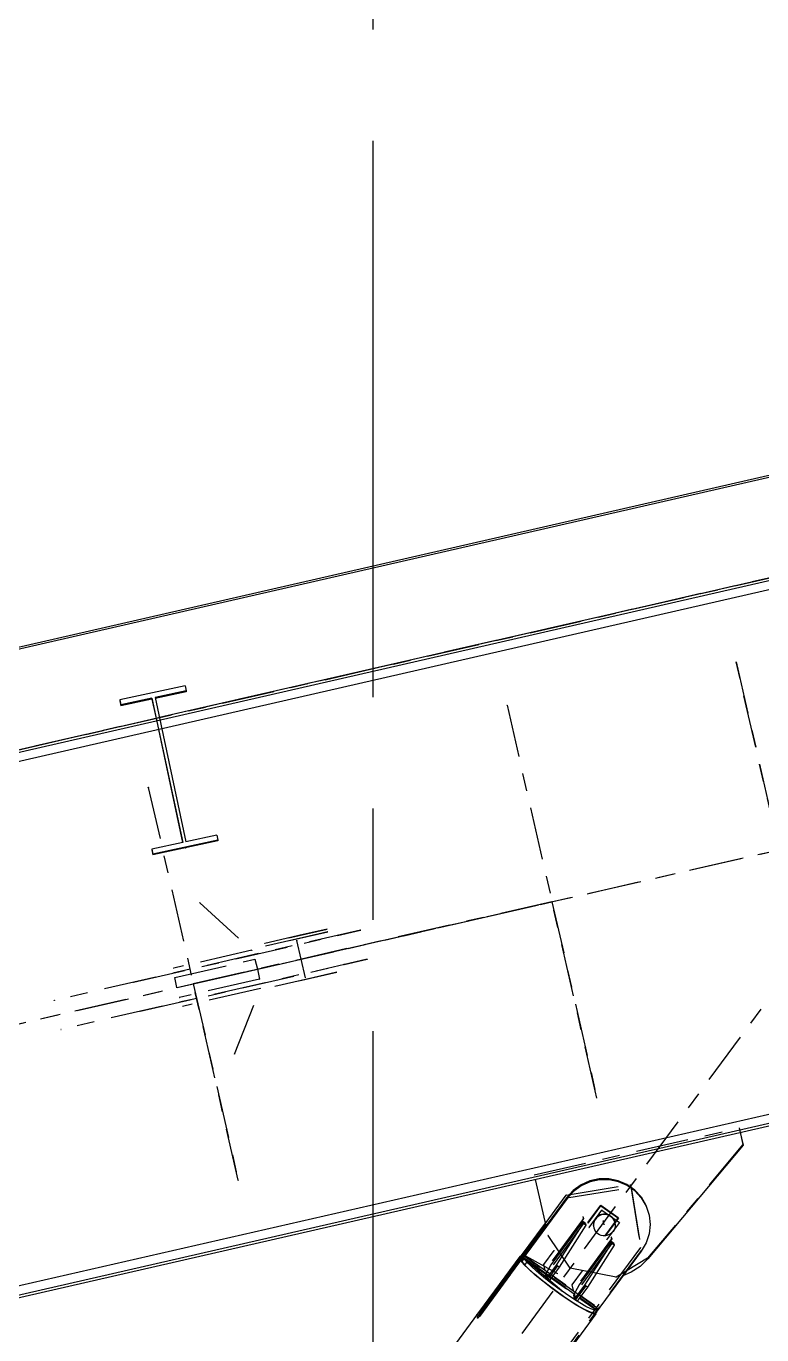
# Model space of a CAD drawing. Header units: millimetres. Extents: x 2368 to 8313, y 7493 to 11698.
# Drawn here: x 3690.8 to 3732.8, y 11277.5 to 11352.2 of the extents above; entities that cross this region are included whole.
import ezdxf

# ---------------------------------------------------------------- set-up
doc = ezdxf.new("R2010")
doc.units = ezdxf.units.MM
for name, pattern in [('CENTER', [50.8, 31.75, -6.35, 6.35, -6.35]), ('XKITLINE00', [0]), ('XKITLINE03', [6, 3, -1, 1, -1])]:
    doc.linetypes.add(name, pattern=pattern)

msp = doc.modelspace()

# ---------------------------------------------------------------- linework, layer by layer
at = {"color": 6, "linetype": 'CENTER'}
msp.add_line((3710.5882, 10907.5139), (3710.5882, 11495.735), dxfattribs=at)
at = {"color": 8, "linetype": 'XKITLINE00'}
for p, q in [((3844.9988, 11352.1572), (3519.4171, 11277.6421)), ((3845.0211, 11352.0597), (3519.4394, 11277.5446)), ((3846.3036, 11346.4563), (3520.7218, 11271.9411)), ((3846.4162, 11345.9641), (3520.8344, 11271.449)), ((3756.7609, 11326.115), (3698.3946, 11312.7569)), ((3852.9248, 11317.5259), (3527.3431, 11243.0107)), ((3853.0375, 11317.0337), (3527.4557, 11242.5185)), ((3853.0706, 11316.8891), (3610.9049, 11261.4652)), ((3699.8559, 11314.5614), (3696.1398, 11313.7673)), ((3699.9169, 11314.2758), (3698.1508, 11313.8984)), ((3699.9169, 11314.2311), (3698.1599, 11313.8558)), ((3699.8559, 11314.5614), (3699.9169, 11314.2758)), ((3699.9169, 11314.2758), (3699.9169, 11314.2311)), ((3696.1398, 11313.7673), (3696.2008, 11313.4817)), ((3696.1398, 11313.7673), (3696.1398, 11313.7228)), ((3696.1489, 11313.7247), (3696.1398, 11313.7228)), ((3696.1398, 11313.7228), (3696.2008, 11313.4373)), ((3697.9669, 11313.8591), (3696.2008, 11313.4817)), ((3697.9669, 11313.8146), (3696.2008, 11313.4373)), ((3696.2008, 11313.4817), (3696.2008, 11313.4373)), ((3697.9669, 11313.8591), (3699.7253, 11305.6274)), ((3697.9669, 11313.8591), (3697.9669, 11313.8146)), ((3697.9669, 11313.8146), (3698.2023, 11312.7129)), ((3698.1508, 11313.8984), (3699.9092, 11305.6667)), ((3698.2113, 11312.7149), (3639.6786, 11299.3187)), ((3698.3389, 11312.074), (3699.7168, 11305.6256)), ((3701.6753, 11306.0441), (3699.9092, 11305.6667)), ((3701.6753, 11306.0441), (3701.7363, 11305.7585)), ((3699.7253, 11305.6274), (3697.9592, 11305.25)), ((3697.9592, 11305.25), (3698.0202, 11304.9644)), ((3697.9592, 11305.25), (3697.9592, 11305.2085)), ((3701.7363, 11305.7585), (3698.0202, 11304.9644)), ((3701.7363, 11305.7168), (3698.0202, 11304.923)), ((3701.7363, 11305.7585), (3701.7363, 11305.7168)), ((3697.9676, 11305.2103), (3697.9592, 11305.2085)), ((3697.9592, 11305.2085), (3698.0202, 11304.923)), ((3698.0202, 11304.9644), (3698.0202, 11304.923)), ((3731.5415, 11289.075), (3731.707, 11288.352)), ((3731.707, 11288.352), (3726.2669, 11281.8672)), ((3719.844, 11286.3978), (3720.45, 11283.7499)), ((3722.4595, 11286.0991), (3722.0163, 11285.78)), ((3722.4717, 11286.0438), (3722.0285, 11285.7247)), ((3722.9598, 11286.321), (3722.4595, 11286.0991)), ((3722.972, 11286.2657), (3722.4717, 11286.0438)), ((3723.4953, 11286.4362), (3722.9598, 11286.321)), ((3723.5075, 11286.3809), (3722.972, 11286.2657)), ((3724.0426, 11286.4395), (3723.4953, 11286.4362)), ((3724.0548, 11286.3842), (3723.5075, 11286.3809)), ((3724.5778, 11286.3308), (3724.0426, 11286.4395)), ((3724.5899, 11286.2755), (3724.0548, 11286.3842)), ((3725.0774, 11286.1148), (3724.5778, 11286.3308)), ((3725.0896, 11286.0595), (3724.5899, 11286.2755)), ((3725.5197, 11285.8011), (3725.0774, 11286.1148)), ((3725.5318, 11285.7458), (3725.0896, 11286.0595)), ((3721.6495, 11285.3777), (3716.6707, 11278.6209)), ((3721.6617, 11285.3224), (3719.0369, 11281.7603)), ((3722.0163, 11285.78), (3721.6495, 11285.3777)), ((3721.6495, 11285.3777), (3721.6617, 11285.3224)), ((3722.0285, 11285.7247), (3721.6617, 11285.3224)), ((3722.0163, 11285.78), (3722.0285, 11285.7247)), ((3725.5197, 11285.8011), (3725.8852, 11285.4032)), ((3725.5318, 11285.7458), (3725.8974, 11285.3479)), ((3725.8852, 11285.4032), (3726.1582, 11284.9387)), ((3725.8974, 11285.3479), (3726.1704, 11284.8834)), ((3723.4316, 11284.3247), (3723.3476, 11284.2573)), ((3723.5261, 11284.3768), (3723.4316, 11284.3247)), ((3723.5326, 11284.3473), (3723.4381, 11284.2952)), ((3723.6283, 11284.412), (3723.5261, 11284.3768)), ((3723.6348, 11284.3825), (3723.5326, 11284.3473)), ((3723.735, 11284.4292), (3723.6283, 11284.412)), ((3723.7415, 11284.3997), (3723.6348, 11284.3825)), ((3723.8429, 11284.428), (3723.735, 11284.4292)), ((3723.8494, 11284.3985), (3723.7415, 11284.3997)), ((3723.9489, 11284.4084), (3723.8429, 11284.428)), ((3723.9554, 11284.3789), (3723.8494, 11284.3985)), ((3724.0497, 11284.3709), (3723.9489, 11284.4084)), ((3724.0562, 11284.3414), (3723.9554, 11284.3789)), ((3724.1421, 11284.3168), (3724.0497, 11284.3709)), ((3724.1486, 11284.2873), (3724.0562, 11284.3414)), ((3724.1421, 11284.3168), (3724.1486, 11284.2873)), ((3724.2235, 11284.2476), (3724.1421, 11284.3168)), ((3726.1582, 11284.9387), (3726.3265, 11284.4277)), ((3726.1704, 11284.8834), (3726.3387, 11284.3724)), ((3726.3265, 11284.4277), (3726.3387, 11284.3724)), ((3726.3387, 11284.3724), (3726.3951, 11283.8374)), ((3720.4124, 11283.9143), (3718.9882, 11281.9816)), ((3720.4249, 11283.8595), (3719.1166, 11282.0839)), ((3722.5595, 11284.0044), (3720.7351, 11281.5286)), ((3722.5798, 11283.9123), (3721.0436, 11281.5162)), ((3722.7413, 11283.7977), (3721.2051, 11281.4016)), ((3722.721, 11283.8899), (3722.5595, 11284.0044)), ((3722.5595, 11284.0044), (3722.5798, 11283.9123)), ((3722.7413, 11283.7977), (3722.5798, 11283.9123)), ((3722.721, 11283.8899), (3722.7413, 11283.7977)), ((3723.1613, 11283.8816), (3723.1592, 11283.7754)), ((3723.182, 11283.986), (3723.1613, 11283.8816)), ((3723.1678, 11283.8521), (3723.1657, 11283.7459)), ((3723.1657, 11283.7459), (3723.1824, 11283.6411)), ((3723.1885, 11283.9565), (3723.1678, 11283.8521)), ((3723.2209, 11284.0854), (3723.182, 11283.986)), ((3723.1824, 11283.6411), (3723.2174, 11283.5408)), ((3723.2274, 11284.0559), (3723.1885, 11283.9565)), ((3723.2766, 11284.1767), (3723.2209, 11284.0854)), ((3723.2831, 11284.1473), (3723.2274, 11284.0559)), ((3723.3476, 11284.2573), (3723.2766, 11284.1767)), ((3723.2766, 11284.1767), (3723.2831, 11284.1473)), ((3723.3541, 11284.2278), (3723.2831, 11284.1473)), ((3723.4381, 11284.2952), (3723.3541, 11284.2278)), ((3724.23, 11284.2181), (3724.1486, 11284.2873)), ((3724.2235, 11284.2476), (3724.2914, 11284.1654)), ((3724.23, 11284.2181), (3724.2979, 11284.1359)), ((3724.2914, 11284.1654), (3724.3436, 11284.0729)), ((3724.2979, 11284.1359), (3724.3501, 11284.0434)), ((3724.379, 11283.6277), (3724.3401, 11283.5283)), ((3724.3436, 11284.0729), (3724.3786, 11283.9726)), ((3724.3501, 11284.0434), (3724.3851, 11283.9431)), ((3724.3998, 11283.7321), (3724.379, 11283.6277)), ((3724.3851, 11283.9431), (3724.4018, 11283.8383)), ((3724.4018, 11283.8383), (3724.3998, 11283.7321)), ((3726.3951, 11283.8374), (3726.3371, 11283.3017)), ((3724.1744, 11282.8588), (3722.35, 11280.3829)), ((3723.2174, 11283.5408), (3723.2697, 11283.4483)), ((3723.2697, 11283.4483), (3723.3375, 11283.3661)), ((3723.4189, 11283.2969), (3723.3375, 11283.3661)), ((3723.5114, 11283.2428), (3723.4189, 11283.2969)), ((3723.6121, 11283.2053), (3723.5114, 11283.2428)), ((3723.7181, 11283.1857), (3723.6121, 11283.2053)), ((3723.826, 11283.1845), (3723.7181, 11283.1857)), ((3723.9327, 11283.2017), (3723.826, 11283.1845)), ((3724.0349, 11283.2369), (3723.9327, 11283.2017)), ((3724.1294, 11283.289), (3724.0349, 11283.2369)), ((3724.2134, 11283.3564), (3724.1294, 11283.289)), ((3724.3359, 11282.7442), (3724.1744, 11282.8588)), ((3724.1744, 11282.8588), (3724.1947, 11282.7666)), ((3724.2844, 11283.4369), (3724.2134, 11283.3564)), ((3724.3401, 11283.5283), (3724.2844, 11283.4369)), ((3726.3371, 11283.3017), (3726.1672, 11282.7887)), ((3719.1034, 11282.0716), (3718.9857, 11281.9118)), ((3719.1067, 11282.0909), (3718.989, 11281.9312)), ((3719.1067, 11282.0909), (3719.1034, 11282.0716)), ((3719.1034, 11282.0716), (3719.106, 11282.0479)), ((3719.1861, 11282.0346), (3719.1067, 11282.0909)), ((3724.1947, 11282.7666), (3722.6586, 11280.3705)), ((3724.3562, 11282.652), (3722.8201, 11280.2559)), ((3725.8928, 11282.3208), (3723.2681, 11278.7587)), ((3724.3562, 11282.652), (3724.1947, 11282.7666)), ((3724.3359, 11282.7442), (3724.3562, 11282.652)), ((3726.1672, 11282.7887), (3725.8928, 11282.3208)), ((3718.9378, 11281.9675), (3716.5838, 11278.7728)), ((3718.9573, 11282.0065), (3716.6033, 11278.8118)), ((3718.9606, 11281.8643), (3716.6065, 11278.6696)), ((3719.0077, 11281.7779), (3716.6537, 11278.5832)), ((3718.9378, 11281.9675), (3718.9237, 11281.9339)), ((3718.9237, 11281.9339), (3718.9606, 11281.8643)), ((3718.989, 11281.9312), (3718.9378, 11281.9675)), ((3718.9874, 11281.9852), (3718.9573, 11282.0065)), ((3719.0043, 11282.0034), (3718.9573, 11282.0065)), ((3719.0239, 11281.8193), (3718.9606, 11281.8643)), ((3718.9918, 11281.9649), (3718.9746, 11281.9414)), ((3718.989, 11281.9312), (3718.9857, 11281.9118)), ((3718.9857, 11281.9118), (3718.9883, 11281.8881)), ((3718.9882, 11281.9816), (3718.9918, 11281.9649)), ((3718.9883, 11281.8881), (3718.997, 11281.8601)), ((3719.1148, 11282.0199), (3718.997, 11281.8601)), ((3718.997, 11281.8601), (3719.0118, 11281.8279)), ((3719.0731, 11281.7315), (3719.0077, 11281.7779)), ((3719.0077, 11281.7779), (3719.1902, 11281.5607)), ((3719.1295, 11281.9877), (3719.0118, 11281.8279)), ((3719.0239, 11281.8193), (3719.0118, 11281.8279)), ((3719.0333, 11281.777), (3719.0249, 11281.7657)), ((3719.0333, 11281.777), (3719.0369, 11281.7603)), ((3719.0746, 11281.7336), (3719.0369, 11281.7603)), ((3719.1908, 11281.8913), (3719.0731, 11281.7315)), ((3719.0731, 11281.7315), (3719.2397, 11281.5337)), ((3719.106, 11282.0479), (3719.1148, 11282.0199)), ((3719.1148, 11282.0199), (3719.1295, 11281.9877)), ((3719.1416, 11281.979), (3719.1295, 11281.9877)), ((3719.4738, 11281.279), (3719.1902, 11281.5607)), ((3720.4424, 11281.0034), (3719.1908, 11281.8913)), ((3719.1908, 11281.8913), (3719.3574, 11281.6934)), ((3719.3574, 11281.6934), (3719.2397, 11281.5337)), ((3719.2397, 11281.5337), (3719.4856, 11281.287)), ((3719.3574, 11281.6934), (3719.6033, 11281.4467)), ((3719.9182, 11281.1615), (3719.6033, 11281.4467)), ((3720.7351, 11281.5286), (3720.4064, 11280.9387)), ((3721.0436, 11281.5162), (3720.4551, 11280.7175)), ((3721.2051, 11281.4016), (3720.6166, 11280.6029)), ((3721.2051, 11281.4016), (3721.0436, 11281.5162)), ((3725.8313, 11281.4426), (3725.3235, 11281.1045)), ((3726.2669, 11281.8672), (3725.8313, 11281.4426)), ((3719.8404, 11280.9516), (3719.4738, 11281.279)), ((3719.8005, 11281.0017), (3719.4856, 11281.287)), ((3720.1712, 11280.6899), (3719.8005, 11281.0017)), ((3720.2716, 11280.5952), (3719.8404, 11280.9516)), ((3720.2889, 11280.8497), (3719.9182, 11281.1615)), ((3720.5821, 11280.3647), (3720.1712, 11280.6899)), ((3720.7457, 11280.2274), (3720.2716, 11280.5952)), ((3720.455, 11280.7182), (3720.2889, 11280.8497)), ((3720.4064, 11280.9387), (3720.4551, 11280.7175)), ((3720.6166, 11280.6029), (3720.4551, 11280.7175)), ((3720.6998, 11280.5244), (3720.4624, 11280.7123)), ((3722.0573, 11279.8577), (3720.7506, 11280.7847)), ((3725.3235, 11281.1045), (3724.8467, 11280.9011)), ((3721.0159, 11280.0397), (3720.5821, 11280.3647)), ((3721.1336, 11280.1994), (3720.6998, 11280.5244)), ((3721.239, 11279.8668), (3720.7457, 11280.2274)), ((3721.4545, 11279.7286), (3721.0159, 11280.0397)), ((3721.5722, 11279.8883), (3721.1336, 11280.1994)), ((3721.7268, 11279.5314), (3721.239, 11279.8668)), ((3721.9971, 11279.6041), (3721.5722, 11279.8883)), ((3722.35, 11280.3829), (3722.0213, 11279.7931)), ((3722.6586, 11280.3705), (3722.0701, 11279.5718)), ((3722.8201, 11280.2559), (3722.2315, 11279.4573)), ((3722.8201, 11280.2559), (3722.6586, 11280.3705)), ((3721.8794, 11279.4444), (3721.4545, 11279.7286)), ((3722.1845, 11279.2381), (3721.7268, 11279.5314)), ((3722.2727, 11279.1991), (3721.8794, 11279.4444)), ((3722.2242, 11279.4625), (3721.9971, 11279.6041)), ((3722.0213, 11279.7931), (3722.0701, 11279.5718)), ((3722.2315, 11279.4573), (3722.0701, 11279.5718)), ((3722.5893, 11279.0016), (3722.1845, 11279.2381)), ((3722.3904, 11279.3589), (3722.2319, 11279.4577)), ((3722.6179, 11279.0031), (3722.2727, 11279.1991)), ((3723.3512, 11278.9398), (3722.3655, 11279.6391)), ((3722.7356, 11279.1628), (3722.3904, 11279.3589)), ((3723.0182, 11279.0242), (3722.7356, 11279.1628)), ((3716.54, 11278.7302), (3669.0082, 11214.2244)), ((3716.4998, 11278.6703), (3716.4923, 11278.6574)), ((3716.4945, 11278.6577), (3716.4923, 11278.6574)), ((3716.5064, 11278.6714), (3716.4945, 11278.6577)), ((3716.5164, 11278.6953), (3716.4998, 11278.6703)), ((3716.5266, 11278.6969), (3716.5064, 11278.6714)), ((3716.538, 11278.7263), (3716.5164, 11278.6953)), ((3716.5533, 11278.7318), (3716.5266, 11278.6969)), ((3716.5348, 11278.5423), (3716.5268, 11278.5112)), ((3716.5268, 11278.5112), (3716.5289, 11278.4915)), ((3716.5407, 11278.485), (3716.5289, 11278.4915)), ((3716.552, 11278.5817), (3716.5348, 11278.5423)), ((3716.5694, 11278.7701), (3716.5405, 11278.7298)), ((3716.5611, 11278.4925), (3716.5407, 11278.485)), ((3716.5767, 11278.6255), (3716.552, 11278.5817)), ((3716.5838, 11278.7728), (3716.5533, 11278.7318)), ((3716.5882, 11278.5132), (3716.5611, 11278.4925)), ((3716.6033, 11278.8118), (3716.5694, 11278.7701)), ((3716.6065, 11278.6696), (3716.5767, 11278.6255)), ((3716.6467, 11278.5759), (3716.5767, 11278.6255)), ((3716.6187, 11278.5461), (3716.5882, 11278.5132)), ((3716.6094, 11278.8075), (3716.6033, 11278.8118)), ((3716.6699, 11278.6246), (3716.6065, 11278.6696)), ((3716.6537, 11278.5832), (3716.6187, 11278.5461)), ((3716.6707, 11278.6209), (3716.6732, 11278.6097)), ((3723.2989, 11278.7337), (3720.9448, 11275.539)), ((3722.9207, 11278.8337), (3722.5893, 11279.0016)), ((3722.9005, 11278.8644), (3722.6179, 11279.0031)), ((3723.1086, 11278.789), (3722.9005, 11278.8644)), ((3723.1623, 11278.7428), (3722.9207, 11278.8337)), ((3723.2263, 11278.9488), (3723.0182, 11279.0242)), ((3723.2263, 11278.9488), (3723.1086, 11278.789)), ((3723.2335, 11278.7801), (3723.1086, 11278.789)), ((3723.2989, 11278.7337), (3723.1623, 11278.7428)), ((3723.3512, 11278.9398), (3723.2263, 11278.9488)), ((3723.3512, 11278.9398), (3723.2335, 11278.7801)), ((3723.2989, 11278.7337), (3723.2335, 11278.7801)), ((3723.2681, 11278.7587), (3723.235, 11278.7822)), ((3723.2576, 11278.7661), (3723.2561, 11278.7641)), ((3723.3184, 11278.7728), (3723.2921, 11278.7914)), ((3723.3184, 11278.7728), (3723.2928, 11278.738)), ((3723.3325, 11278.8063), (3723.3184, 11278.7728)), ((3723.3202, 11278.8295), (3723.3325, 11278.8063))]:
    msp.add_line(p, q, dxfattribs=at)
at = {"color": 8, "linetype": 'XKITLINE03'}
for p, q in [((3520.6886, 11272.0857), (3846.2704, 11346.6009)), ((3846.2705, 11346.6009), (3520.6887, 11272.0857)), ((3524.0887, 11257.2298), (3849.6704, 11331.745)), ((3524.0888, 11257.2298), (3849.6705, 11331.745)), ((3731.3104, 11315.941), (3731.3104, 11315.9409)), ((3731.3104, 11315.9409), (3733.7645, 11305.2182)), ((3733.7645, 11305.218), (3731.3104, 11315.9407)), ((3731.3104, 11315.9407), (3731.3104, 11315.9407)), ((3731.3104, 11315.9407), (3733.7645, 11305.218)), ((3718.2329, 11313.4605), (3718.2329, 11313.4605)), ((3718.2329, 11313.4605), (3720.7985, 11302.2504)), ((3697.7621, 11308.7754), (3697.7622, 11308.7754)), ((3697.7622, 11308.7754), (3700.3278, 11297.5653)), ((3576.5882, 11269.2452), (3740.5881, 11306.7796)), ((3658.5881, 11195.4966), (3740.5881, 11306.7796)), ((3658.5882, 11195.4966), (3740.5882, 11306.7796)), ((3699.8782, 11305.3199), (3699.8782, 11305.3614)), ((3720.7985, 11302.2504), (3700.3278, 11297.5653)), ((3708.4396, 11299.4218), (3720.7985, 11302.2504)), ((3720.7985, 11302.2504), (3723.3641, 11291.0402)), ((3723.3641, 11291.0402), (3720.7985, 11302.2504)), ((3700.7002, 11302.195), (3703.6657, 11299.4782)), ((3696.9087, 11297.6547), (3708.5541, 11300.32)), ((3709.8783, 11300.623), (3704.0437, 11299.2877)), ((3706.5923, 11300.3737), (3704.415, 11299.8753)), ((3706.628, 11300.2177), (3704.4507, 11299.7194)), ((3705.7868, 11300.1893), (3707.9641, 11300.6876)), ((3705.8225, 11300.0333), (3707.9998, 11300.5317)), ((3706.7339, 11297.903), (3706.2431, 11300.0475)), ((3707.9641, 11300.6876), (3706.5923, 11300.3737)), ((3707.9998, 11300.5317), (3706.628, 11300.2177)), ((3708.5541, 11300.32), (3709.8783, 11300.623)), ((3704.0437, 11299.2877), (3692.3982, 11296.6224)), ((3703.6657, 11299.4782), (3699.2115, 11298.4587)), ((3706.4885, 11298.9753), (3708.4396, 11299.4218)), ((3697.2879, 11295.9976), (3708.9334, 11298.6628)), ((3699.2771, 11297.9198), (3703.8411, 11298.9644)), ((3702.7507, 11298.1198), (3706.4885, 11298.9753)), ((3703.8411, 11298.9644), (3703.9905, 11298.4035)), ((3710.2575, 11298.9659), (3704.4229, 11297.6305)), ((3708.9334, 11298.6628), (3710.2575, 11298.9659)), ((3699.3865, 11297.3498), (3699.2771, 11297.9198)), ((3704.1, 11297.8336), (3699.5358, 11296.789)), ((3700.3278, 11297.5653), (3702.7507, 11298.1198)), ((3703.9905, 11298.4035), (3704.1, 11297.8336)), ((3707.1545, 11297.9172), (3704.9772, 11297.4189)), ((3706.349, 11297.7328), (3708.5264, 11298.2311)), ((3708.5264, 11298.2311), (3707.1545, 11297.9172)), ((3704.4229, 11297.6305), (3692.7775, 11294.9653)), ((3704.1654, 11297.2946), (3699.7113, 11296.2752)), ((3700.3278, 11297.5653), (3702.8934, 11286.3551)), ((3702.8934, 11286.3551), (3700.3278, 11297.5653)), ((3700.3278, 11297.5653), (3700.3278, 11297.5653)), ((3702.6768, 11293.5583), (3704.1654, 11297.2946)), ((3723.3641, 11291.0402), (3723.3641, 11291.0402)), ((3719.7814, 11286.6723), (3731.4797, 11289.3461)), ((3719.7815, 11286.6723), (3731.4798, 11289.3461)), ((3731.4797, 11289.3461), (3731.6988, 11288.3889)), ((3731.4798, 11289.3461), (3731.6989, 11288.3889)), ((3731.6988, 11288.3889), (3726.2587, 11281.9041)), ((3731.6989, 11288.3889), (3726.2588, 11281.9041)), ((3702.8934, 11286.3551), (3702.8934, 11286.3551)), ((3721.619, 11285.516), (3725.2765, 11286.1077)), ((3721.619, 11285.516), (3725.2764, 11286.1077)), ((3721.6555, 11285.3501), (3725.313, 11285.9418)), ((3721.6556, 11285.3501), (3725.3131, 11285.9418)), ((3725.2764, 11286.1077), (3725.8501, 11282.5144)), ((3725.2765, 11286.1077), (3725.8502, 11282.5144)), ((3725.313, 11285.9418), (3725.8867, 11282.3485)), ((3725.3131, 11285.9418), (3725.8867, 11282.3485)), ((3716.6402, 11278.7592), (3721.619, 11285.516)), ((3716.6402, 11278.7592), (3721.619, 11285.516)), ((3716.6767, 11278.5933), (3721.6555, 11285.3501)), ((3716.6768, 11278.5933), (3721.6556, 11285.3501)), ((3722.8532, 11283.9471), (3723.583, 11284.9374)), ((3722.8532, 11283.9471), (3723.5829, 11284.9374)), ((3722.8597, 11283.9176), (3723.5895, 11284.9079)), ((3722.8597, 11283.9176), (3723.5894, 11284.9079)), ((3722.9149, 11283.6668), (3723.6447, 11284.6572)), ((3722.915, 11283.6668), (3723.6448, 11284.6572)), ((3723.5829, 11284.9374), (3724.5842, 11284.2271)), ((3723.583, 11284.9374), (3724.5843, 11284.2271)), ((3723.5894, 11284.9079), (3724.5907, 11284.1976)), ((3723.5895, 11284.9079), (3724.5908, 11284.1976)), ((3723.6447, 11284.6572), (3724.6459, 11283.9469)), ((3723.6448, 11284.6572), (3724.646, 11283.9469)), ((3722.5914, 11284.1684), (3720.4139, 11281.2133)), ((3722.5915, 11284.1684), (3720.414, 11281.2133)), ((3722.6402, 11283.9472), (3720.4627, 11280.9921)), ((3722.6401, 11283.9472), (3720.4627, 11280.9921)), ((3722.5711, 11284.2606), (3722.5915, 11284.1684)), ((3722.5711, 11284.2606), (3722.5914, 11284.1684)), ((3722.6605, 11283.855), (3722.6401, 11283.9472)), ((3722.6605, 11283.855), (3722.6402, 11283.9472)), ((3723.7772, 11283.8216), (3723.7284, 11284.0428)), ((3723.7773, 11283.8216), (3723.7285, 11284.0428)), ((3724.5842, 11284.2271), (3723.8544, 11283.2368)), ((3724.5843, 11284.2271), (3723.8545, 11283.2368)), ((3724.5907, 11284.1976), (3723.8609, 11283.2073)), ((3724.5908, 11284.1976), (3723.861, 11283.2073)), ((3724.6459, 11283.9469), (3723.9162, 11282.9565)), ((3724.646, 11283.9469), (3723.9163, 11282.9565)), ((3721.8412, 11281.3378), (3720.5748, 11283.2058)), ((3721.8411, 11281.3378), (3720.5748, 11283.2058)), ((3724.2063, 11283.0228), (3722.0288, 11280.0677)), ((3724.2064, 11283.0228), (3722.0289, 11280.0677)), ((3724.186, 11283.1149), (3724.2063, 11283.0228)), ((3724.1861, 11283.1149), (3724.2064, 11283.0228)), ((3719.1067, 11282.0909), (3719.106, 11282.0479)), ((3719.1067, 11282.0909), (3719.106, 11282.0479)), ((3723.3621, 11279.0721), (3719.1067, 11282.0909)), ((3723.3621, 11279.0721), (3719.1067, 11282.0909)), ((3721.1381, 11281.0184), (3719.1404, 11282.1199)), ((3719.1404, 11282.1199), (3723.3008, 11279.1685)), ((3721.1381, 11281.0184), (3719.1404, 11282.1199)), ((3719.1404, 11282.1199), (3723.3008, 11279.1685)), ((3720.3408, 11281.5452), (3720.9293, 11282.3439)), ((3720.3408, 11281.5452), (3720.9293, 11282.3439)), ((3725.8501, 11282.5144), (3720.8713, 11275.7576)), ((3725.8502, 11282.5144), (3720.8714, 11275.7576)), ((3725.8867, 11282.3485), (3720.9078, 11275.5917)), ((3725.8867, 11282.3485), (3720.9079, 11275.5917)), ((3724.2551, 11282.8015), (3722.0776, 11279.8464)), ((3724.2552, 11282.8015), (3722.0777, 11279.8464)), ((3724.2754, 11282.7093), (3724.2551, 11282.8015)), ((3724.2755, 11282.7093), (3724.2552, 11282.8015)), ((3719.106, 11282.0479), (3719.1295, 11281.9877)), ((3719.106, 11282.0479), (3719.1294, 11281.9877)), ((3719.1294, 11281.9877), (3723.3848, 11278.9688)), ((3719.1295, 11281.9877), (3723.3849, 11278.9688)), ((3721.3534, 11280.0413), (3719.1907, 11281.8913)), ((3719.1907, 11281.8913), (3723.3511, 11278.9398)), ((3721.3535, 11280.0413), (3719.1908, 11281.8913)), ((3719.1908, 11281.8913), (3723.3512, 11278.9398)), ((3720.414, 11281.2133), (3720.3408, 11281.5452)), ((3720.4139, 11281.2133), (3720.3408, 11281.5452)), ((3720.5358, 11280.6602), (3721.1243, 11281.4589)), ((3720.5359, 11280.6602), (3721.1244, 11281.4589)), ((3724.4644, 11280.8228), (3721.8411, 11281.3378)), ((3724.4645, 11280.8228), (3721.8412, 11281.3378)), ((3726.2587, 11281.9041), (3724.4644, 11280.8228)), ((3726.2588, 11281.9041), (3724.4645, 11280.8228)), ((3720.4627, 11280.9921), (3720.5359, 11280.6602)), ((3720.4627, 11280.9921), (3720.5358, 11280.6602)), ((3721.9557, 11280.3995), (3722.5442, 11281.1982)), ((3721.9558, 11280.3995), (3722.5443, 11281.1982)), ((3722.0288, 11280.0677), (3721.9557, 11280.3995)), ((3722.0289, 11280.0677), (3721.9558, 11280.3995)), ((3722.0776, 11279.8464), (3722.1507, 11279.5146)), ((3722.0777, 11279.8464), (3722.1508, 11279.5146)), ((3722.1507, 11279.5146), (3722.7392, 11280.3132)), ((3722.1508, 11279.5146), (3722.7393, 11280.3132)), ((3723.3856, 11279.0119), (3723.3621, 11279.0721)), ((3723.3855, 11279.0119), (3723.3621, 11279.0721))]:
    msp.add_line(p, q, dxfattribs=at)
at = {"color": 8, "linetype": 'XKITLINE00'}
for centre in [(3731.3104, 11315.941), (3731.3104, 11315.9409), (3731.3104, 11315.9407), (3731.3104, 11315.9407), (3731.3104, 11315.9407), (3718.2329, 11313.4605), (3718.2329, 11313.4605), (3697.7621, 11308.7754), (3697.7622, 11308.7754), (3699.8782, 11305.3199), (3720.7985, 11302.2504), (3720.7985, 11302.2504), (3720.7985, 11302.2504), (3720.7985, 11302.2504), (3720.7985, 11302.2504), (3700.7002, 11302.195), (3705.7868, 11300.1893), (3705.8225, 11300.0333), (3706.2431, 11300.0475), (3706.5923, 11300.3737), (3706.5923, 11300.3737), (3706.628, 11300.2177), (3706.628, 11300.2177), (3707.9641, 11300.6876), (3707.9641, 11300.6876), (3707.9998, 11300.5317), (3707.9998, 11300.5317), (3708.5541, 11300.32), (3708.5541, 11300.32), (3709.8783, 11300.623), (3709.8783, 11300.623), (3703.6657, 11299.4782), (3703.6657, 11299.4782), (3704.0437, 11299.2877), (3704.0437, 11299.2877), (3704.415, 11299.8753), (3704.4507, 11299.7194), (3708.4396, 11299.4218), (3708.4396, 11299.4218), (3703.8411, 11298.9644), (3703.8411, 11298.9644), (3706.4885, 11298.9753), (3706.4885, 11298.9753), (3708.9334, 11298.6628), (3708.9334, 11298.6628), (3710.2575, 11298.9659), (3710.2575, 11298.9659), (3699.2115, 11298.4587), (3699.2771, 11297.9198), (3699.2771, 11297.9198), (3702.7507, 11298.1198), (3702.7507, 11298.1198), (3703.9905, 11298.4035), (3703.9905, 11298.4035), (3704.1, 11297.8336), (3704.1, 11297.8336), (3706.7339, 11297.903), (3707.1545, 11297.9172), (3707.1545, 11297.9172), (3708.5264, 11298.2311), (3708.5264, 11298.2311), (3696.9087, 11297.6547), (3699.3865, 11297.3498), (3700.3278, 11297.5653), (3700.3278, 11297.5653), (3700.3278, 11297.5653), (3700.3278, 11297.5653), (3700.3278, 11297.5653), (3700.3278, 11297.5653), (3704.1654, 11297.2946), (3704.1654, 11297.2946), (3704.4229, 11297.6305), (3704.4229, 11297.6305), (3704.9772, 11297.4189), (3706.349, 11297.7328), (3692.3982, 11296.6224), (3699.5358, 11296.789), (3699.7113, 11296.2752), (3697.2879, 11295.9976), (3692.7775, 11294.9653), (3702.6768, 11293.5583), (3723.3641, 11291.0402), (3723.3641, 11291.0402), (3723.3641, 11291.0402), (3731.4797, 11289.3461), (3731.4797, 11289.3461), (3731.4798, 11289.3461), (3731.4798, 11289.3461), (3731.6988, 11288.3889), (3731.6988, 11288.3889), (3731.6989, 11288.3889), (3731.6989, 11288.3889), (3719.7814, 11286.6723), (3719.7815, 11286.6723), (3702.8934, 11286.3551), (3702.8934, 11286.3551), (3702.8934, 11286.3551), (3725.2764, 11286.1077), (3725.2764, 11286.1077), (3725.2765, 11286.1077), (3725.2765, 11286.1077), (3725.313, 11285.9418), (3725.313, 11285.9418), (3725.3131, 11285.9418), (3725.3131, 11285.9418), (3721.619, 11285.516), (3721.619, 11285.516), (3721.619, 11285.516), (3721.619, 11285.516), (3721.6555, 11285.3501), (3721.6555, 11285.3501), (3721.6556, 11285.3501), (3721.6556, 11285.3501), (3723.5829, 11284.9374), (3723.5829, 11284.9374), (3723.583, 11284.9374), (3723.583, 11284.9374), (3723.5894, 11284.9079), (3723.5894, 11284.9079), (3723.5895, 11284.9079), (3723.5895, 11284.9079), (3723.6447, 11284.6572), (3723.6447, 11284.6572), (3723.6448, 11284.6572), (3723.6448, 11284.6572), (3722.5711, 11284.2606), (3722.5711, 11284.2606), (3722.5914, 11284.1684), (3722.5914, 11284.1684), (3722.5915, 11284.1684), (3722.5915, 11284.1684), (3722.6401, 11283.9472), (3722.6401, 11283.9472), (3722.6402, 11283.9472), (3722.6402, 11283.9472), (3722.6605, 11283.855), (3722.6605, 11283.855), (3722.8532, 11283.9471), (3722.8532, 11283.9471), (3722.8597, 11283.9176), (3722.8597, 11283.9176), (3722.9149, 11283.6668), (3722.915, 11283.6668), (3723.7284, 11284.0428), (3723.7285, 11284.0428), (3723.7772, 11283.8216), (3723.7773, 11283.8216), (3724.5842, 11284.2271), (3724.5842, 11284.2271), (3724.5843, 11284.2271), (3724.5843, 11284.2271), (3724.5907, 11284.1976), (3724.5907, 11284.1976), (3724.5908, 11284.1976), (3724.5908, 11284.1976), (3724.6459, 11283.9469), (3724.6459, 11283.9469), (3724.646, 11283.9469), (3724.646, 11283.9469), (3720.5748, 11283.2058), (3720.5748, 11283.2058), (3723.8544, 11283.2368), (3723.8545, 11283.2368), (3723.8609, 11283.2073), (3723.861, 11283.2073), (3723.9162, 11282.9565), (3723.9163, 11282.9565), (3724.186, 11283.1149), (3724.1861, 11283.1149), (3724.2063, 11283.0228), (3724.2063, 11283.0228), (3724.2064, 11283.0228), (3724.2064, 11283.0228), (3719.1067, 11282.0909), (3719.1067, 11282.0909), (3719.1067, 11282.0909), (3719.1067, 11282.0909), (3719.1404, 11282.1199), (3719.1404, 11282.1199), (3719.1404, 11282.1199), (3719.1404, 11282.1199), (3720.9293, 11282.3439), (3720.9293, 11282.3439), (3724.2551, 11282.8015), (3724.2551, 11282.8015), (3724.2552, 11282.8015), (3724.2552, 11282.8015), (3724.2754, 11282.7093), (3724.2755, 11282.7093), (3725.8501, 11282.5144), (3725.8501, 11282.5144), (3725.8502, 11282.5144), (3725.8502, 11282.5144), (3725.8867, 11282.3485), (3725.8867, 11282.3485), (3725.8867, 11282.3485), (3725.8867, 11282.3485), (3719.106, 11282.0479), (3719.106, 11282.0479), (3719.106, 11282.0479), (3719.106, 11282.0479), (3719.1294, 11281.9877), (3719.1294, 11281.9877), (3719.1295, 11281.9877), (3719.1295, 11281.9877), (3719.1907, 11281.8913), (3719.1907, 11281.8913), (3719.1908, 11281.8913), (3719.1908, 11281.8913), (3720.3408, 11281.5452), (3720.3408, 11281.5452), (3720.3408, 11281.5452), (3720.3408, 11281.5452), (3721.1243, 11281.4589), (3721.1244, 11281.4589), (3721.8411, 11281.3378), (3721.8411, 11281.3378), (3721.8412, 11281.3378), (3721.8412, 11281.3378), (3726.2587, 11281.9041), (3726.2587, 11281.9041), (3726.2588, 11281.9041), (3726.2588, 11281.9041), (3720.4139, 11281.2133), (3720.4139, 11281.2133), (3720.414, 11281.2133), (3720.414, 11281.2133), (3720.4627, 11280.9921), (3720.4627, 11280.9921), (3720.4627, 11280.9921), (3720.4627, 11280.9921), (3720.5358, 11280.6602), (3720.5358, 11280.6602), (3720.5359, 11280.6602), (3720.5359, 11280.6602), (3721.1381, 11281.0184), (3721.1381, 11281.0184), (3722.5442, 11281.1982), (3722.5443, 11281.1982), (3724.4644, 11280.8228), (3724.4644, 11280.8228), (3724.4645, 11280.8228), (3724.4645, 11280.8228), (3721.3534, 11280.0413), (3721.3535, 11280.0413), (3721.9557, 11280.3995), (3721.9557, 11280.3995), (3721.9558, 11280.3995), (3721.9558, 11280.3995), (3722.0288, 11280.0677), (3722.0288, 11280.0677), (3722.0289, 11280.0677), (3722.0289, 11280.0677), (3722.0776, 11279.8464), (3722.0776, 11279.8464), (3722.0777, 11279.8464), (3722.0777, 11279.8464), (3722.7392, 11280.3132), (3722.7393, 11280.3132), (3722.1507, 11279.5146), (3722.1507, 11279.5146), (3722.1508, 11279.5146), (3722.1508, 11279.5146), (3723.3008, 11279.1685), (3723.3008, 11279.1685), (3716.6402, 11278.7592), (3716.6402, 11278.7592), (3716.6767, 11278.5933), (3716.6768, 11278.5933), (3723.3511, 11278.9398), (3723.3512, 11278.9398), (3723.3621, 11279.0721), (3723.3621, 11279.0721), (3723.3621, 11279.0721), (3723.3621, 11279.0721), (3723.3848, 11278.9688), (3723.3849, 11278.9688), (3723.3855, 11279.0119), (3723.3856, 11279.0119)]:
    msp.add_circle(centre, 0.004, dxfattribs=at)

doc.saveas('drawing.dxf')
